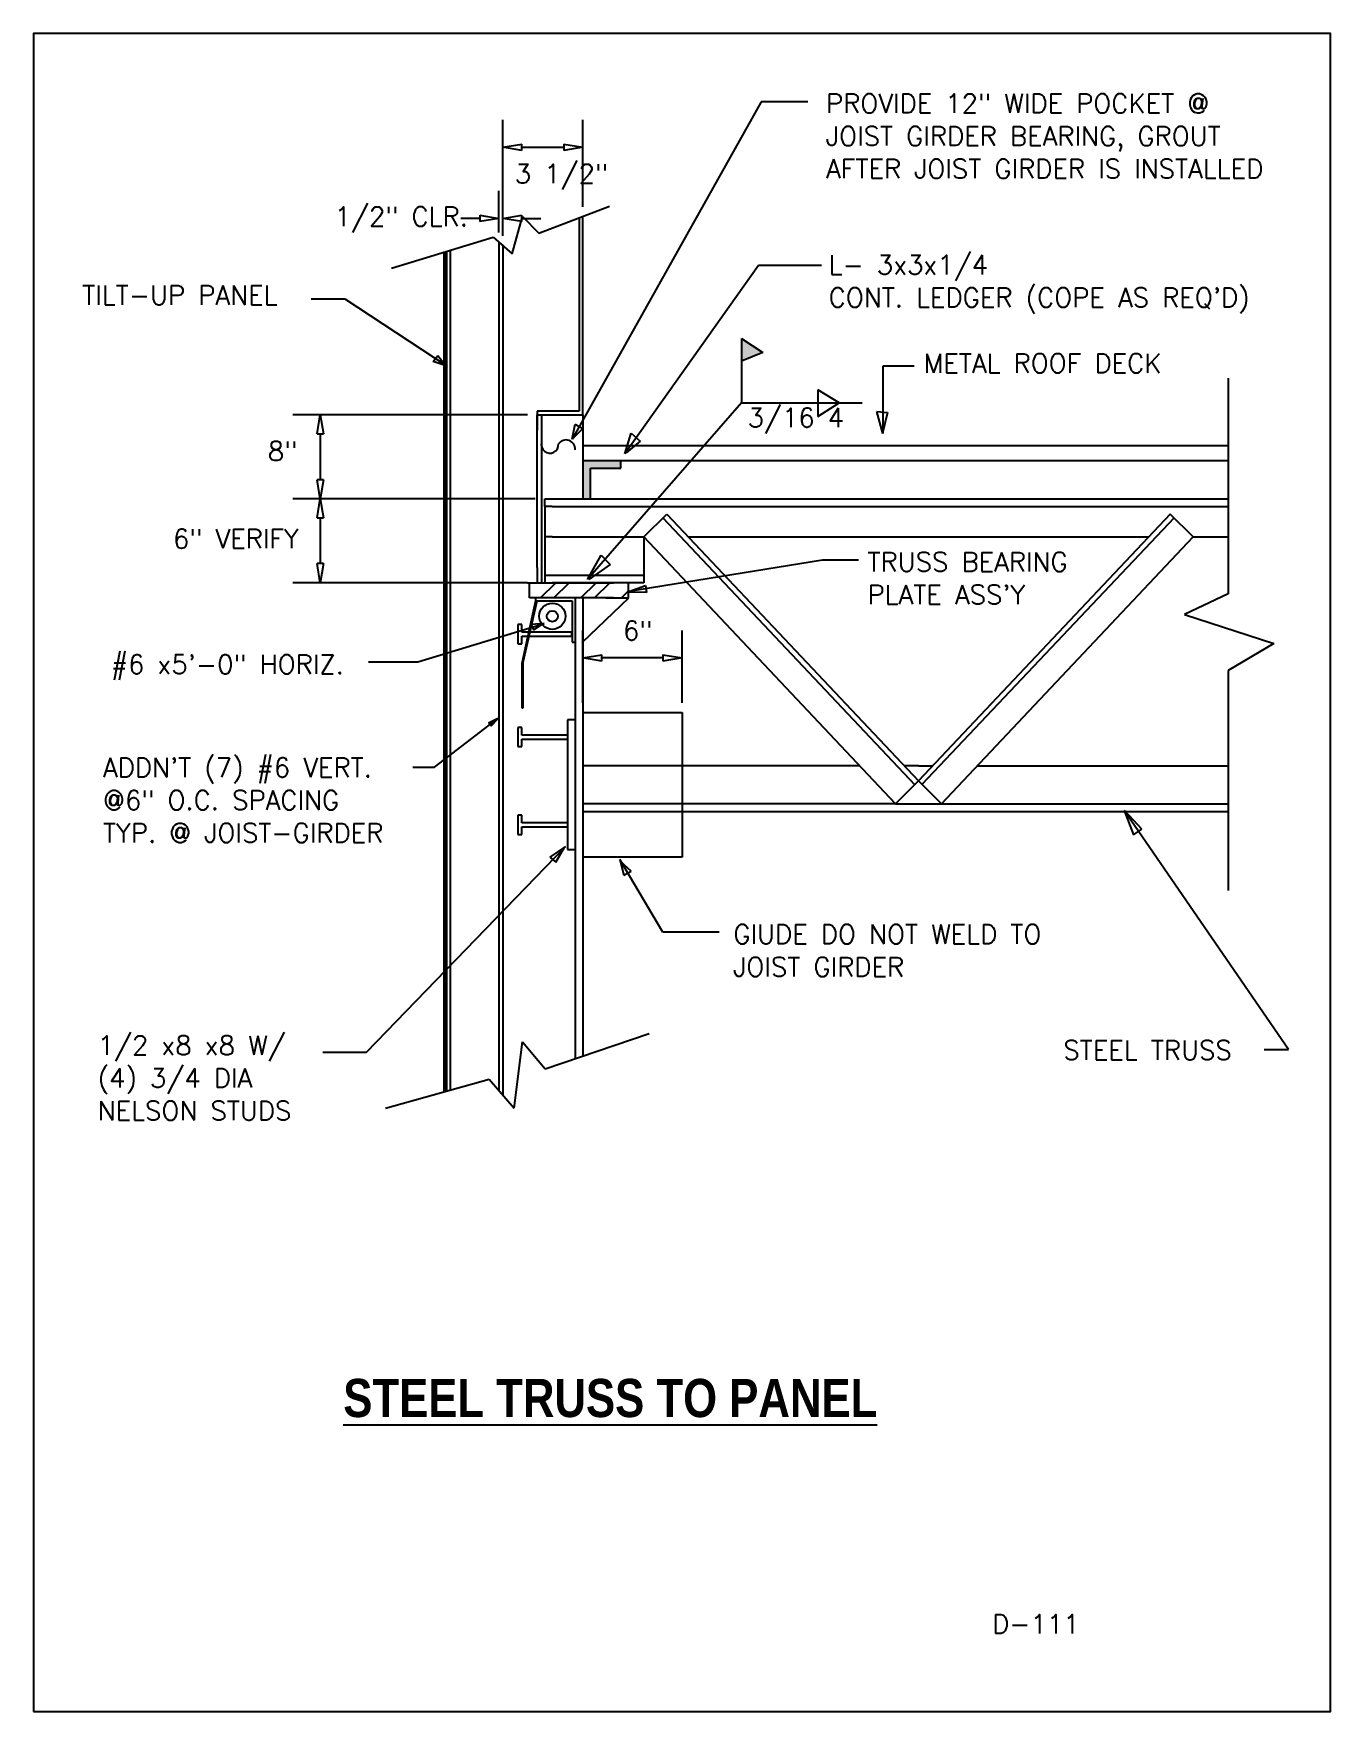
# Model space of a CAD drawing. Extents: x 0 to 8.5, y 0 to 11.
import ezdxf

# ---------------------------------------------------------------- set-up
doc = ezdxf.new("R2010")
doc.units = 0
doc.header["$MEASUREMENT"] = 0
doc.layers.get('0').update_dxf_attribs({"linetype": 'CONTINUOUS'})
doc.layers.get('Defpoints').update_dxf_attribs({"linetype": 'CONTINUOUS'})
doc.styles.get("Standard").update_dxf_attribs({"font": 'simplex.shx'})
doc.dimstyles.get("Standard").update_dxf_attribs({"dimtxt": 0.18, "dimasz": 0.18, "dimexe": 0.18, "dimexo": 0.0625, "dimgap": 0.09, "dimtad": 0, "dimtih": 1, "dimtoh": 1, "dimdec": 4, "dimzin": 0, "dimdsep": 46, "dimtxsty": 'Standard', "dimcen": 0.09, "dimadec": 0, "dimazin": 0, "dimtfac": 1, "dimtdec": 4, "dimtofl": 0, "dimtmove": 0, "dimatfit": 3, "dimfxl": 0, "dimtolj": 1, "dimtzin": 0, "dimarcsym": 0})

# ---------------------------------------------------------------- blocks, each defined once
blk = doc.blocks.new('_ClosedBlank')
at = {"color": 0, "linetype": 'Continuous', "lineweight": -2}
for p, q in [((-1, 0.167), (0, 0)), ((-1, 0.167), (-1, -0.167)), ((0, 0), (-1, -0.167))]:
    blk.add_line(p, q, dxfattribs=at)
blk = doc.blocks.new('*D13')
at = {"color": 0, "linetype": 'Continuous', "lineweight": -2}
for p, q in [((3.05, 9.695), (3.05, 9.968)), ((3.075, 9.673), (3.075, 9.968)), ((2.925, 9.788), (2.8, 9.788)), ((3.2, 9.788), (3.325, 9.788))]:
    blk.add_line(p, q, dxfattribs=at)
at = {"layer": 'Defpoints', "color": 0, "linetype": 'Continuous'}
for p in [(3.075, 9.788), (3.05, 9.633), (3.075, 9.61)]:
    blk.add_point(p, dxfattribs=at)
at = {"color": 0, "linetype": 'Continuous', "lineweight": -2, "xscale": 0.125, "yscale": 0.125, "zscale": 0.125}
blk.add_blockref('_ClosedBlank', (3.05, 9.788), dxfattribs=at)
at = {"color": 0, "linetype": 'Continuous', "lineweight": -2, "xscale": 0.125, "yscale": 0.125, "zscale": 0.125, "rotation": 180}
blk.add_blockref('_ClosedBlank', (3.075, 9.788), dxfattribs=at)
at = {"color": 0, "linetype": 'Continuous', "insert": (2.41, 9.78), "char_height": 0.125, "attachment_point": 5}
blk.add_mtext('\\A1;1/2" CLR.', dxfattribs=at)
blk = doc.blocks.new('*D15')
at = {"color": 0, "linetype": 'Continuous', "lineweight": -2}
for p, q in [((3.075, 9.673), (3.075, 10.435)), ((3.6, 9.863), (3.6, 10.435)), ((3.2, 10.255), (3.475, 10.255))]:
    blk.add_line(p, q, dxfattribs=at)
at = {"layer": 'Defpoints', "color": 0, "linetype": 'Continuous'}
for p in [(3.6, 10.255), (3.6, 9.8), (3.075, 9.61)]:
    blk.add_point(p, dxfattribs=at)
at = {"color": 0, "linetype": 'Continuous', "lineweight": -2, "xscale": 0.125, "yscale": 0.125, "zscale": 0.125, "rotation": 180}
blk.add_blockref('_ClosedBlank', (3.075, 10.255), dxfattribs=at)
at = {"color": 0, "linetype": 'Continuous', "lineweight": -2, "xscale": 0.125, "yscale": 0.125, "zscale": 0.125}
blk.add_blockref('_ClosedBlank', (3.6, 10.255), dxfattribs=at)
at = {"color": 0, "linetype": 'Continuous', "insert": (3.46, 10.06), "char_height": 0.125, "attachment_point": 5}
blk.add_mtext('\\A1;3 1/2"', dxfattribs=at)
blk = doc.blocks.new('*D16')
at = {"color": 0, "linetype": 'Continuous', "lineweight": -2}
for p, q in [((3.237, 8.5), (1.699, 8.5)), ((1.879, 8.375), (1.879, 8.075)), ((3.288, 7.95), (1.699, 7.95))]:
    blk.add_line(p, q, dxfattribs=at)
at = {"layer": 'Defpoints', "color": 0, "linetype": 'Continuous'}
for p in [(3.3, 8.5), (1.879, 7.95), (3.35, 7.95)]:
    blk.add_point(p, dxfattribs=at)
at = {"color": 0, "linetype": 'Continuous', "lineweight": -2, "xscale": 0.125, "yscale": 0.125, "zscale": 0.125}
for p, rotation in [((1.879, 8.5), 90), ((1.879, 7.95), 270)]:
    blk.add_blockref('_ClosedBlank', p, dxfattribs=dict(at, rotation=rotation))
at = {"color": 0, "linetype": 'Continuous', "insert": (1.632, 8.263), "char_height": 0.125, "attachment_point": 5}
blk.add_mtext('\\A1;8"', dxfattribs=at)
blk = doc.blocks.new('*D17')
at = {"color": 0, "linetype": 'Continuous', "lineweight": -2}
for p, q in [((3.288, 7.95), (1.699, 7.95)), ((1.879, 7.825), (1.879, 7.525)), ((3.237, 7.4), (1.699, 7.4))]:
    blk.add_line(p, q, dxfattribs=at)
at = {"layer": 'Defpoints', "color": 0, "linetype": 'Continuous'}
for p in [(3.35, 7.95), (1.879, 7.4), (3.3, 7.4)]:
    blk.add_point(p, dxfattribs=at)
at = {"color": 0, "linetype": 'Continuous', "lineweight": -2, "xscale": 0.125, "yscale": 0.125, "zscale": 0.125}
for p, rotation in [((1.879, 7.95), 90), ((1.879, 7.4), 270)]:
    blk.add_blockref('_ClosedBlank', p, dxfattribs=dict(at, rotation=rotation))
at = {"color": 0, "linetype": 'Continuous', "insert": (1.326, 7.688), "char_height": 0.125, "attachment_point": 5}
blk.add_mtext('\\A1;6" VERIFY', dxfattribs=at)
blk = doc.blocks.new('*D18')
at = {"color": 0, "linetype": 'Continuous', "lineweight": -2}
for p, q in [((3.6, 6.613), (3.6, 7.087)), ((4.25, 6.613), (4.25, 7.087)), ((4.125, 6.907), (3.725, 6.907))]:
    blk.add_line(p, q, dxfattribs=at)
at = {"layer": 'Defpoints', "color": 0, "linetype": 'Continuous'}
for p in [(3.6, 6.907), (3.6, 6.55), (4.25, 6.55)]:
    blk.add_point(p, dxfattribs=at)
at = {"color": 0, "linetype": 'Continuous', "lineweight": -2, "xscale": 0.125, "yscale": 0.125, "zscale": 0.125, "rotation": 180}
blk.add_blockref('_ClosedBlank', (3.6, 6.907), dxfattribs=at)
at = {"color": 0, "linetype": 'Continuous', "lineweight": -2, "xscale": 0.125, "yscale": 0.125, "zscale": 0.125}
blk.add_blockref('_ClosedBlank', (4.25, 6.907), dxfattribs=at)
at = {"color": 0, "linetype": 'Continuous', "insert": (3.96, 7.086), "char_height": 0.125, "attachment_point": 5}
blk.add_mtext('\\A1;6"', dxfattribs=at)

msp = doc.modelspace()

# ---------------------------------------------------------------- hatches: boundary and pattern name
at = {"linetype": 'Continuous'}
for points in [[(4.64, 9), (4.64, 8.85235), (4.78, 8.91)], [(3.85, 8.2), (3.6, 8.2), (3.6, 7.95), (3.65, 7.95), (3.65, 8.15), (3.85, 8.15)], [(3.21, 6.88), (3.24825, 7.05), (3.23951, 7.05), (3.2, 6.87), (3.2, 6.58), (3.21, 6.58)], [(3.25387, 7.075), (3.245, 7.075), (3.23951, 7.05), (3.24825, 7.05)]]:
    msp.add_hatch(color=256, dxfattribs=at).paths.add_polyline_path(points)
h = msp.add_hatch(dxfattribs=at)
h.set_pattern_fill('ANSI32', color=256, scale=0.5, style=0)
h.paths.add_polyline_path([(3.4, 7.4), (3.25, 7.4), (3.25, 7.3), (3.8, 7.3), (3.9, 7.3), (3.9, 7.4)])
h = msp.add_hatch(color=256, dxfattribs=at)
h.paths.add_polyline_path([(3.3, 7.28), (3.29, 7.28), (3.245, 7.075), (3.25387, 7.075)])
h.paths.add_polyline_path([(3.25387, 7.075), (3.245, 7.075), (3.23951, 7.05), (3.24825, 7.05)])

# ---------------------------------------------------------------- linework, layer by layer
for p, q in [((4.76966, 10.55185), (3.53, 8.34)), ((5.07399, 10.55185), (4.76966, 10.55185)), ((3.13581, 9.55639), (3.20385, 9.80112)), ((3.20385, 9.80112), (3.3127, 9.69235)), ((3.3127, 9.69235), (3.77532, 9.8691)), ((3.575, 9.79256), (3.575, 8.525)), ((3.6, 8.5), (3.6, 9.80212)), ((3.6, 8.5), (3.6, 9.8)), ((2.34664, 9.46122), (3.01335, 9.66516)), ((2.73, 9.57848), (2.73, 4.07352)), ((3.01335, 9.66516), (3.13581, 9.55639)), ((3.05, 9.63261), (3.05, 4.07074)), ((3.05, 9.63261), (3.075, 9.6104)), ((3.05, 9.63261), (3.075, 9.6104)), ((3.075, 9.6104), (3.075, 4.0416)), ((4.75176, 9.47859), (3.87459, 8.24434)), ((5.16349, 9.47859), (4.75176, 9.47859)), ((1.82, 9.26), (2.04, 9.26)), ((2.04, 9.26), (2.71, 8.82)), ((4.64, 9), (4.64, 8.58)), ((4.64, 9), (4.78, 8.91)), ((4.78, 8.91), (4.64, 8.85235)), ((2.62, 8.85), (2.65, 8.89)), ((2.71, 8.82), (2.62, 8.85)), ((2.65, 8.89), (2.71, 8.81)), ((5.77132, 8.81941), (5.56649, 8.81941)), ((5.56649, 8.81941), (5.56649, 8.37859)), ((7.83004, 8.74063), (7.83004, 7.32665)), ((4.64, 8.58), (3.63, 7.42)), ((4.64, 8.58), (5.4, 8.58)), ((5.14, 8.664), (5.14, 8.49)), ((5.28, 8.58), (5.14, 8.664)), ((5.14, 8.49), (5.28, 8.58)), ((5.4, 8.58), (5.43, 8.58)), ((3.575, 8.525), (3.3, 8.525)), ((3.3, 8.525), (3.3, 8.4)), ((3.3, 7.5), (3.3, 8.5)), ((3.3, 8.5), (3.6, 8.5)), ((3.33, 8.5), (3.33, 7.98)), ((3.6, 8.5), (3.6, 7.95)), ((5.56649, 8.37859), (5.52677, 8.52123)), ((5.52677, 8.52123), (5.59688, 8.51656)), ((5.59688, 8.51656), (5.56416, 8.38111)), ((3.53, 8.34), (3.55, 8.44)), ((3.6, 8.41), (3.53, 8.34)), ((3.55, 8.44), (3.6, 8.41)), ((3.87459, 8.24434), (3.91724, 8.3797)), ((3.91724, 8.3797), (3.9753, 8.32814)), ((3.6, 8.3), (7.83004, 8.3)), ((3.9753, 8.32814), (3.88499, 8.25079)), ((3.6, 8.2), (7.83004, 8.2)), ((3.65, 7.95), (3.65, 8.15)), ((3.65, 8.15), (3.85, 8.15)), ((3.85, 8.15), (3.85, 8.2)), ((3.33, 7.98), (3.33, 7.4)), ((3.35, 7.9), (3.35, 7.95)), ((3.35, 7.95), (7.83004, 7.95)), ((3.4, 7.9), (3.35, 7.9)), ((3.35, 7.9), (3.35, 7.4)), ((3.4, 7.9), (7.83004, 7.9)), ((4, 7.7), (4.15, 7.85)), ((4.12429, 7.82429), (5.77571, 6.07571)), ((4.15, 7.85), (5.8, 6.1)), ((7.45, 7.85), (5.8, 6.1)), ((7.47569, 7.82431), (5.82292, 6.07708)), ((7.6, 7.7), (7.45, 7.85)), ((3.4, 7.7), (3.35, 7.7)), ((3.4, 7.7), (4, 7.7)), ((3.4, 7.7), (3.4, 7.7)), ((4, 7.7), (4, 7.5)), ((5.65, 5.95), (4, 7.7)), ((4.29143, 7.7), (7.30857, 7.7)), ((5.95, 5.95), (7.6, 7.7)), ((7.6, 7.7), (7.83004, 7.7)), ((3.3, 7.5), (3.3, 7.4)), ((3.63, 7.42), (3.72, 7.58)), ((3.78, 7.52), (3.64, 7.42)), ((3.72, 7.58), (3.78, 7.52)), ((5.1706, 7.54758), (3.90246, 7.34129)), ((4, 7.55), (4, 7.4)), ((5.40653, 7.54758), (5.1706, 7.54758)), ((3.2375, 7.4), (3.25, 7.4)), ((3.25, 7.4), (3.8, 7.4)), ((3.25, 7.4), (3.3, 7.4)), ((3.25, 7.3), (3.25, 7.4)), ((3.35, 7.45), (4, 7.45)), ((4, 7.4), (3.4, 7.4)), ((3.9, 7.3), (3.9, 7.4)), ((3.90246, 7.34129), (4.01105, 7.38058)), ((4.01105, 7.38058), (4.01759, 7.33487)), ((3.29, 7.28), (3.2, 6.87)), ((3.21, 6.88), (3.3, 7.28)), ((3.8, 7.3), (3.25, 7.3)), ((3.29, 7.3), (3.29, 7.28)), ((3.29, 7.28), (3.53, 7.28)), ((3.53, 7.28), (3.53, 7.05)), ((3.55, 7.3), (3.55, 4.27992)), ((3.89995, 7.29895), (3.59277, 7.00507)), ((3.6, 7.3), (3.6, 4.2969)), ((3.75, 7.3), (3.9, 7.3)), ((4.01759, 7.33487), (3.89995, 7.33813)), ((7.83004, 7.32665), (7.54431, 7.19069)), ((7.54431, 7.19069), (8.12939, 7.00034)), ((2.51828, 6.88049), (3.34617, 7.13226)), ((3.2, 7.125), (3.175, 7.125)), ((3.175, 7.125), (3.175, 7)), ((3.2, 7.075), (3.2, 7.125)), ((3.525, 7.075), (3.2, 7.075)), ((3.2, 7), (3.2, 7.05)), ((3.2, 7.05), (3.525, 7.05)), ((3.34617, 7.13226), (3.26169, 7.1257)), ((3.26169, 7.1257), (3.27634, 7.09056)), ((3.27634, 7.09056), (3.34081, 7.13156)), ((3.525, 7.075), (3.525, 7.05)), ((3.53, 7.05), (3.53, 7.01)), ((3.175, 7), (3.2, 7)), ((3.53, 7.01), (3.55, 7.01)), ((8.12939, 7.00034), (7.83004, 6.82359)), ((2.19433, 6.88049), (2.51828, 6.88049)), ((3.2, 6.87), (3.2, 6.58)), ((3.21, 6.58), (3.21, 6.88)), ((7.83004, 6.82359), (7.83004, 5.38242)), ((2.6276, 6.19018), (3.04314, 6.51049)), ((3.04314, 6.51049), (2.98191, 6.47886)), ((2.99886, 6.46191), (3.04202, 6.50812)), ((3.2, 6.58), (3.21, 6.58)), ((3.55, 6.5), (3.5, 6.5)), ((3.5, 6.5), (3.5, 5.65)), ((3.6, 6.55), (4.25, 6.55)), ((4.25, 6.55), (4.25, 5.6)), ((2.98191, 6.47886), (2.99886, 6.46191)), ((3.2, 6.45), (3.175, 6.45)), ((3.175, 6.45), (3.175, 6.325)), ((3.2, 6.4), (3.2, 6.45)), ((3.5, 6.4), (3.2, 6.4)), ((3.175, 6.325), (3.2, 6.325)), ((3.2, 6.325), (3.2, 6.375)), ((3.2, 6.375), (3.5, 6.375)), ((2.48514, 6.19018), (2.6276, 6.19018)), ((5.41429, 6.2), (3.6, 6.2)), ((5.8, 6.2), (5.70571, 6.2)), ((5.8, 6.2), (5.89429, 6.2)), ((6.18571, 6.2), (7.83004, 6.2)), ((5.8, 6.1), (5.65, 5.95)), ((5.8, 6.1), (5.95, 5.95)), ((5.65, 5.95), (3.6, 5.95)), ((5.65, 5.95), (7.83004, 5.95)), ((3.2, 5.875), (3.175, 5.875)), ((3.175, 5.875), (3.175, 5.775)), ((3.2, 5.825), (3.2, 5.875)), ((3.6, 5.9), (7.83004, 5.9)), ((8.22433, 4.3391), (7.14822, 5.90555)), ((7.14822, 5.90555), (7.20961, 5.74771)), ((7.26478, 5.78316), (7.15443, 5.9013)), ((3.175, 5.775), (3.175, 5.75)), ((3.175, 5.75), (3.2, 5.75)), ((3.5, 5.825), (3.2, 5.825)), ((3.2, 5.775), (3.2, 5.8)), ((3.2, 5.8), (3.5, 5.8)), ((3.2, 5.75), (3.2, 5.775)), ((7.20961, 5.74771), (7.26478, 5.78316)), ((2.18266, 4.32167), (3.48746, 5.66966)), ((3.48746, 5.66966), (3.38452, 5.59978)), ((3.42249, 5.56816), (3.47945, 5.66618)), ((3.5, 5.65), (3.55, 5.65)), ((3.38452, 5.59978), (3.42249, 5.56816)), ((4.25, 5.6), (3.6, 5.6)), ((4.12403, 5.10821), (3.84166, 5.58571)), ((3.84166, 5.58571), (3.8687, 5.48353)), ((3.91716, 5.5096), (3.85006, 5.5692)), ((3.8687, 5.48353), (3.91716, 5.5096)), ((4.49329, 5.10821), (4.12403, 5.10821)), ((3.35352, 4.21316), (4.03384, 4.4443)), ((1.89517, 4.32167), (2.18266, 4.32167)), ((3.14942, 3.95484), (3.20385, 4.38991)), ((3.20385, 4.38991), (3.35352, 4.21316)), ((8.06491, 4.3391), (8.22433, 4.3391)), ((2.30582, 3.95484), (2.98614, 4.14518)), ((2.98614, 4.14518), (3.14942, 3.95484)), ((3.05, 4.07074), (3.075, 4.0416))]:
    msp.add_line(p, q, dxfattribs=at)
at = {"linetype": 'Continuous', "lineweight": 60}
msp.add_line((2.7, 4.06513), (2.7, 9.56931), dxfattribs=at)
at = {"linetype": 'Continuous'}
msp.add_lwpolyline([(0, 0), (8.5, 0), (8.5, 11), (0, 11)], close=True, dxfattribs=at)
for radius in [0.08602, 0.03606]:
    msp.add_circle((3.4, 7.18), radius, dxfattribs=at)
for centre, radius, start, end in [((3.38409, 8.305), 0.05613, 164.500725, 5.110418), ((3.48955, 8.275), 0.06066, 355.272012, 144.761775)]:
    msp.add_arc(centre, radius, start, end, dxfattribs=at)

# ---------------------------------------------------------------- texts
for s, p in [('PROVIDE 12" WIDE POCKET @', (5.19385, 10.47955)), ('JOIST GIRDER BEARING, GROUT', (5.19385, 10.26527)), ('AFTER JOIST GIRDER IS INSTALLED', (5.19385, 10.05098)), ('L- 3x3x1/4', (5.21121, 9.42149)), ("CONT. LEDGER (COPE AS REQ'D)", (5.21121, 9.2072)), ('TILT-UP PANEL', (0.31851, 9.22229)), ('METAL ROOF DECK', (5.834, 8.77624)), ('3/16 4', (4.68, 8.42)), ('TRUSS BEARING', (5.46551, 7.4739)), ("PLATE ASS'Y", (5.46551, 7.25962)), ('#6 x5\'-0" HORIZ.', (0.507, 6.80234)), ("ADDN'T (7) #6 VERT.", (0.45493, 6.12587)), ('@6" O.C. SPACING', (0.45493, 5.91159)), ('TYP. @ JOIST-GIRDER', (0.45493, 5.6973)), ('GIUDE DO NOT WELD TO', (4.58629, 5.03312)), ('JOIST GIRDER', (4.58629, 4.81883)), ('1/2 x8 x8 W/', (0.42021, 4.30461)), ('STEEL TRUSS', (6.74967, 4.27272)), ('(4) 3/4 DIA ', (0.42021, 4.09033)), ('NELSON STUDS', (0.42021, 3.87604)), ('D-111', (6.28228, 0.51116))]:
    msp.add_text(s, height=0.125, dxfattribs=at).set_placement(p)
at = {"linetype": 'Continuous', "insert": (2.03, 2.18), "char_height": 0.25, "width": 5.75, "attachment_point": 1}
msp.add_mtext('{\\fTechnicBold|b0|i0|c2|p2;\\LSTEEL TRUSS TO PANEL}', dxfattribs=at)

# ---------------------------------------------------------------- dimensions: what is measured, and where the dimension line sits
at = {"linetype": 'Continuous'}
for base, p1, p2, text, picture, middle in [((3.6, 10.2548), (3.075, 9.6104), (3.6, 9.8), '3 1/2"', '*D15', (3.46, 10.06)), ((3.075, 9.78751), (3.05, 9.63261), (3.075, 9.6104), '1/2" CLR.', '*D13', (2.41, 9.78)), ((3.6, 6.90712), (4.25, 6.55), (3.6, 6.55), '6"', '*D18', (3.96047, 7.08563))]:
    dim = msp.add_linear_dim(base=base, p1=p1, p2=p2, text=text, dimstyle='Standard', override={"dimtxt": 0.125, "dimasz": 0.125, "dimblk1": 'ClosedBlank', "dimblk2": 'ClosedBlank', "dimsah": 1, "dimtmove": 2}, dxfattribs=at)
    dim.commit()
    dim.dimension.update_dxf_attribs({"geometry": picture, "text_midpoint": middle, "dimtype": 160})
for base, p1, p2, text, picture, middle in [((1.87874, 7.95), (3.3, 8.5), (3.35, 7.95), '8"', '*D16', (1.63195, 8.26297)), ((1.87874, 7.4), (3.35, 7.95), (3.3, 7.4), '6" VERIFY', '*D17', (1.3264, 7.68756))]:
    dim = msp.add_linear_dim(base=base, p1=p1, p2=p2, angle=90, text=text, dimstyle='Standard', override={"dimtxt": 0.125, "dimasz": 0.125, "dimblk1": 'ClosedBlank', "dimblk2": 'ClosedBlank', "dimsah": 1, "dimtmove": 2}, dxfattribs=at)
    dim.commit()
    dim.dimension.update_dxf_attribs({"geometry": picture, "text_midpoint": middle, "dimtype": 160})

doc.saveas('drawing.dxf')
